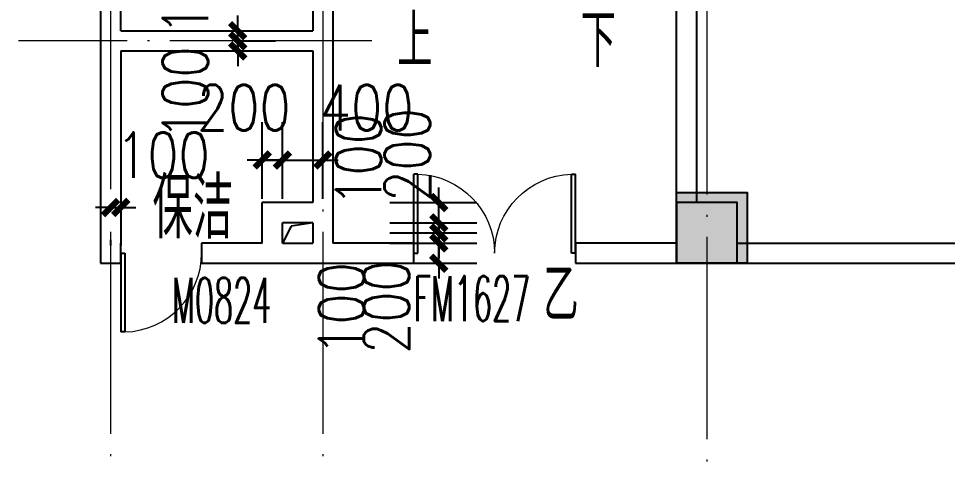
# Model space of a CAD drawing. Extents: x 1417642 to 3570900, y 124798 to 1191112.
# Drawn here: x 1504599 to 1513791, y 402105 to 406516 of the extents above; entities that cross this region are included whole.
import ezdxf

# ---------------------------------------------------------------- set-up
doc = ezdxf.new("R2010")
doc.units = 0
doc.header["$LTSCALE"] = 1000
doc.header["$MEASUREMENT"] = 0
doc.linetypes.add('DOTE', pattern=[2.42, 2, -0.2, 0.02, -0.2])
doc.layers.get('0').update_dxf_attribs({"linetype": 'CONTINUOUS'})
doc.layers.get('Defpoints').update_dxf_attribs({"linetype": 'CONTINUOUS'})
for name, color, linetype in [('colu', 2, 'CONTINUOUS'), ('COLUMN', 9, 'CONTINUOUS'), ('DOTE', 1, 'DOTE'), ('PUB_DIM', 3, 'CONTINUOUS'), ('PUB_HATCH', 8, 'CONTINUOUS'), ('PUB_TEXT', 40, 'CONTINUOUS'), ('tiaozheng', 20, 'CONTINUOUS'), ('WALL', 4, 'CONTINUOUS'), ('WINDOW', 2, 'CONTINUOUS'), ('WINDOW_TEXT', 7, 'CONTINUOUS'), ('柱填充 @ 1', 8, 'CONTINUOUS')]:
    doc.layers.add(name, color=color, linetype=linetype)
doc.styles.add('_TCH_DIM', font='ROMANS', dxfattribs={"width": 0.7, "bigfont": 'Z'})
doc.styles.add('_TCH_WINDOW', font='ROMANS.shx', dxfattribs={"width": 0.7, "height": 400, "bigfont": 'Z.shx'})
doc.styles.add('DIM_FONT', font='SIMPLEX.shx', dxfattribs={"width": 0.8})
doc.styles.add('Z', font='ROMANS', dxfattribs={"width": 0.7, "bigfont": 'Z'})
doc.dimstyles.new('DIMN150', dxfattribs={"dimscale": 1.5, "dimtxt": 300, "dimasz": 100, "dimexe": 250, "dimexo": 300, "dimgap": 150, "dimtad": 1, "dimdec": 0, "dimzin": 0, "dimdsep": 46, "dimtxsty": 'DIM_FONT', "dimblk": 'ARCHTICK', "dimcen": 0.09, "dimdle": 1.5, "dimclrt": 7, "dimazin": 2, "dimtfac": 1, "dimtdec": 0, "dimtix": 1, "dimtmove": 2, "dimatfit": 3, "dimldrblk": 'ARCHTICK', "dimfxl": 1, "dimtolj": 1, "dimtzin": 0, "dimarcsym": 0})

# ---------------------------------------------------------------- blocks, each defined once
blk = doc.blocks.new('5873')
at = {"layer": '柱填充 @ 1', "ltscale": 1000}
blk.add_hatch(color=256, dxfattribs=at).paths.add_polyline_path([(1575227.6, 706185.4), (1575927.6, 706185.4), (1575927.6, 705485.4), (1575227.6, 705485.4)])
at = {"layer": 'colu', "ltscale": 1000}
blk.add_lwpolyline([(1575227.6, 706185.4), (1575927.6, 706185.4), (1575927.6, 705485.4), (1575227.6, 705485.4)], close=True, dxfattribs=at)
blk = doc.blocks.new('_ArchTick')
at = {"color": 0, "linetype": 'ByBlock', "const_width": 0.4}
blk.add_lwpolyline([(-0.5, -0.5), (0.5, 0.5)], dxfattribs=at)
blk = doc.blocks.new('*D1614')
at = {"layer": 'Defpoints', "color": 0}
for p in [(1505510.3, 404777.9), (1505610.3, 404777.9), (1505610.3, 404646.7)]:
    blk.add_point(p, dxfattribs=at)
at = {"layer": 'PUB_DIM', "color": 0, "lineweight": -2}
for p, q in [((1505510.3, 404646.7), (1505360.3, 404646.7)), ((1505510.3, 404646.7), (1505610.3, 404646.7)), ((1505610.3, 404646.7), (1505760.3, 404646.7)), ((1505510.3, 404327.9), (1505510.3, 404271.7)), ((1505610.3, 404327.9), (1505610.3, 404271.7))]:
    blk.add_line(p, q, dxfattribs=at)
at = {"layer": 'PUB_DIM', "color": 0, "lineweight": -2, "xscale": 150, "yscale": 150, "zscale": 150}
blk.add_blockref('_ArchTick', (1505510.3, 404646.7), dxfattribs=at)
at = {"layer": 'PUB_DIM', "color": 0, "lineweight": -2, "xscale": 150, "yscale": 150, "zscale": 150, "rotation": 180}
blk.add_blockref('_ArchTick', (1505610.3, 404646.7), dxfattribs=at)
at = {"layer": 'PUB_DIM', "color": 7, "insert": (1506028, 405164.2), "char_height": 450, "attachment_point": 5, "style": 'DIM_FONT'}
blk.add_mtext('\\A1;100', dxfattribs=at)
blk = doc.blocks.new('*D1615')
at = {"layer": 'Defpoints', "color": 0}
for p in [(1507210.3, 405116.5), (1507010.3, 404282.1), (1507210.3, 404282.1)]:
    blk.add_point(p, dxfattribs=at)
at = {"layer": 'PUB_DIM', "color": 0, "lineweight": -2}
for p, q in [((1507010.3, 404732.1), (1507010.3, 405491.5)), ((1507210.3, 404732.1), (1507210.3, 405491.5)), ((1507010.3, 405116.5), (1506860.3, 405116.5)), ((1507010.3, 405116.5), (1507210.3, 405116.5)), ((1507210.3, 405116.5), (1507360.3, 405116.5))]:
    blk.add_line(p, q, dxfattribs=at)
at = {"layer": 'PUB_DIM', "color": 0, "lineweight": -2, "xscale": 150, "yscale": 150, "zscale": 150}
blk.add_blockref('_ArchTick', (1507010.3, 405116.5), dxfattribs=at)
at = {"layer": 'PUB_DIM', "color": 0, "lineweight": -2, "xscale": 150, "yscale": 150, "zscale": 150, "rotation": 180}
blk.add_blockref('_ArchTick', (1507210.3, 405116.5), dxfattribs=at)
at = {"layer": 'PUB_DIM', "color": 7, "insert": (1506828.7, 405634), "char_height": 450, "attachment_point": 5, "style": 'DIM_FONT'}
blk.add_mtext('\\A1;200', dxfattribs=at)
blk = doc.blocks.new('*D1616')
at = {"layer": 'Defpoints', "color": 0}
for p in [(1507610.3, 405116.5), (1507210.3, 404282.1), (1507610.3, 404282.1)]:
    blk.add_point(p, dxfattribs=at)
at = {"layer": 'PUB_DIM', "color": 0, "lineweight": -2}
for p, q in [((1507210.3, 404732.1), (1507210.3, 405491.5)), ((1507610.3, 404732.1), (1507610.3, 405491.5)), ((1507210.3, 405116.5), (1507060.3, 405116.5)), ((1507210.3, 405116.5), (1507610.3, 405116.5)), ((1507610.3, 405116.5), (1507760.3, 405116.5))]:
    blk.add_line(p, q, dxfattribs=at)
at = {"layer": 'PUB_DIM', "color": 0, "lineweight": -2, "xscale": 150, "yscale": 150, "zscale": 150}
blk.add_blockref('_ArchTick', (1507210.3, 405116.5), dxfattribs=at)
at = {"layer": 'PUB_DIM', "color": 0, "lineweight": -2, "xscale": 150, "yscale": 150, "zscale": 150, "rotation": 180}
blk.add_blockref('_ArchTick', (1507610.3, 405116.5), dxfattribs=at)
at = {"layer": 'PUB_DIM', "color": 7, "insert": (1508043.8, 405634), "char_height": 450, "attachment_point": 5, "style": 'DIM_FONT'}
blk.add_mtext('\\A1;400', dxfattribs=at)
blk = doc.blocks.new('*D1617')
at = {"layer": 'Defpoints', "color": 0}
for p in [(1507822.5, 404695.5), (1508757.9, 404695.5), (1507822.5, 404495.5)]:
    blk.add_point(p, dxfattribs=at)
at = {"layer": 'PUB_DIM', "color": 0, "lineweight": -2}
for p, q in [((1508757.9, 404695.5), (1508757.9, 404845.5)), ((1508272.5, 404695.5), (1509132.9, 404695.5)), ((1508757.9, 404495.5), (1508757.9, 404695.5)), ((1508272.5, 404495.5), (1509132.9, 404495.5)), ((1508757.9, 404495.5), (1508757.9, 404345.5))]:
    blk.add_line(p, q, dxfattribs=at)
at = {"layer": 'PUB_DIM', "color": 0, "lineweight": -2, "xscale": 150, "yscale": 150, "zscale": 150}
for p, rotation in [((1508757.9, 404695.5), 270), ((1508757.9, 404495.5), 90)]:
    blk.add_blockref('_ArchTick', p, dxfattribs=dict(at, rotation=rotation))
at = {"layer": 'PUB_DIM', "color": 7, "insert": (1508447, 405166.2), "char_height": 450, "attachment_point": 5, "rotation": 90, "style": 'DIM_FONT'}
blk.add_mtext('\\A1;200', dxfattribs=at)
blk = doc.blocks.new('*D1618')
at = {"layer": 'Defpoints', "color": 0}
for p in [(1507822.5, 404495.5), (1508757.9, 404495.5), (1507822.5, 404395.5)]:
    blk.add_point(p, dxfattribs=at)
at = {"layer": 'PUB_DIM', "color": 0, "lineweight": -2}
for p, q in [((1508757.9, 404495.5), (1508757.9, 404645.5)), ((1508272.5, 404495.5), (1509132.9, 404495.5)), ((1508757.9, 404395.5), (1508757.9, 404495.5)), ((1508272.5, 404395.5), (1509132.9, 404395.5)), ((1508757.9, 404395.5), (1508757.9, 404245.5))]:
    blk.add_line(p, q, dxfattribs=at)
at = {"layer": 'PUB_DIM', "color": 0, "lineweight": -2, "xscale": 150, "yscale": 150, "zscale": 150}
for p, rotation in [((1508757.9, 404495.5), 270), ((1508757.9, 404395.5), 90)]:
    blk.add_blockref('_ArchTick', p, dxfattribs=dict(at, rotation=rotation))
at = {"layer": 'PUB_DIM', "color": 7, "insert": (1507962.4, 405117.8), "char_height": 450, "attachment_point": 5, "rotation": 90, "style": 'DIM_FONT'}
blk.add_mtext('\\A1;100', dxfattribs=at)
blk = doc.blocks.new('*D1619')
at = {"layer": 'Defpoints', "color": 0}
for p in [(1507822.5, 404395.5), (1508757.9, 404395.5), (1507822.5, 404295.5)]:
    blk.add_point(p, dxfattribs=at)
at = {"layer": 'PUB_DIM', "color": 0, "lineweight": -2}
for p, q in [((1508757.9, 404395.5), (1508757.9, 404545.5)), ((1508272.5, 404395.5), (1509132.9, 404395.5)), ((1508757.9, 404295.5), (1508757.9, 404395.5)), ((1508272.5, 404295.5), (1509132.9, 404295.5)), ((1508757.9, 404295.5), (1508757.9, 404145.5))]:
    blk.add_line(p, q, dxfattribs=at)
at = {"layer": 'PUB_DIM', "color": 0, "lineweight": -2, "xscale": 150, "yscale": 150, "zscale": 150}
for p, rotation in [((1508757.9, 404395.5), 270), ((1508757.9, 404295.5), 90)]:
    blk.add_blockref('_ArchTick', p, dxfattribs=dict(at, rotation=rotation))
at = {"layer": 'PUB_DIM', "color": 7, "insert": (1507795.4, 403643.2), "char_height": 450, "attachment_point": 5, "rotation": 90, "style": 'DIM_FONT'}
blk.add_mtext('\\A1;100', dxfattribs=at)
blk = doc.blocks.new('*D1620')
at = {"layer": 'Defpoints', "color": 0}
for p in [(1507822.5, 404295.5), (1508757.9, 404295.5), (1507822.5, 404095.5)]:
    blk.add_point(p, dxfattribs=at)
at = {"layer": 'PUB_DIM', "color": 0, "lineweight": -2}
for p, q in [((1508757.9, 404295.5), (1508757.9, 404445.5)), ((1508272.5, 404295.5), (1509132.9, 404295.5)), ((1508757.9, 404095.5), (1508757.9, 404295.5)), ((1508272.5, 404095.5), (1509132.9, 404095.5)), ((1508757.9, 404095.5), (1508757.9, 403945.5))]:
    blk.add_line(p, q, dxfattribs=at)
at = {"layer": 'PUB_DIM', "color": 0, "lineweight": -2, "xscale": 150, "yscale": 150, "zscale": 150}
for p, rotation in [((1508757.9, 404295.5), 270), ((1508757.9, 404095.5), 90)]:
    blk.add_blockref('_ArchTick', p, dxfattribs=dict(at, rotation=rotation))
at = {"layer": 'PUB_DIM', "color": 7, "insert": (1508240.4, 403662), "char_height": 450, "attachment_point": 5, "rotation": 90, "style": 'DIM_FONT'}
blk.add_mtext('\\A1;200', dxfattribs=at)
blk = doc.blocks.new('*D1621')
at = {"layer": 'Defpoints', "color": 0}
for p in [(1506349.4, 406395.5), (1506767.4, 406395.5), (1506349.4, 406295.5)]:
    blk.add_point(p, dxfattribs=at)
at = {"layer": 'PUB_DIM', "color": 0, "lineweight": -2}
for p, q in [((1506767.4, 406395.5), (1506767.4, 406545.5)), ((1506767.4, 406295.5), (1506767.4, 406395.5)), ((1506799.4, 406395.5), (1507142.4, 406395.5)), ((1506767.4, 406295.5), (1506767.4, 406145.5)), ((1506799.4, 406295.5), (1507142.4, 406295.5))]:
    blk.add_line(p, q, dxfattribs=at)
at = {"layer": 'PUB_DIM', "color": 0, "lineweight": -2, "xscale": 150, "yscale": 150, "zscale": 150}
for p, rotation in [((1506767.4, 406395.5), 270), ((1506767.4, 406295.5), 90)]:
    blk.add_blockref('_ArchTick', p, dxfattribs=dict(at, rotation=rotation))
at = {"layer": 'PUB_DIM', "color": 7, "insert": (1506249.9, 406813.2), "char_height": 450, "attachment_point": 5, "rotation": 90, "style": 'DIM_FONT'}
blk.add_mtext('\\A1;100', dxfattribs=at)
blk = doc.blocks.new('*D1622')
at = {"layer": 'Defpoints', "color": 0}
for p in [(1506349.4, 406295.5), (1506767.4, 406295.5), (1506349.4, 406195.5)]:
    blk.add_point(p, dxfattribs=at)
at = {"layer": 'PUB_DIM', "color": 0, "lineweight": -2}
for p, q in [((1506767.4, 406295.5), (1506767.4, 406445.5)), ((1506767.4, 406195.5), (1506767.4, 406295.5)), ((1506799.4, 406295.5), (1507142.4, 406295.5)), ((1506767.4, 406195.5), (1506767.4, 406045.5)), ((1506799.4, 406195.5), (1507142.4, 406195.5))]:
    blk.add_line(p, q, dxfattribs=at)
at = {"layer": 'PUB_DIM', "color": 0, "lineweight": -2, "xscale": 150, "yscale": 150, "zscale": 150}
for p, rotation in [((1506767.4, 406295.5), 270), ((1506767.4, 406195.5), 90)]:
    blk.add_blockref('_ArchTick', p, dxfattribs=dict(at, rotation=rotation))
at = {"layer": 'PUB_DIM', "color": 7, "insert": (1506249.9, 405777.7), "char_height": 450, "attachment_point": 5, "rotation": 90, "style": 'DIM_FONT'}
blk.add_mtext('\\A1;100', dxfattribs=at)
blk = doc.blocks.new('_FZH')
blk.add_lwpolyline([(-0.5, -0.5), (0.5, -0.5), (0.5, 0.5), (-0.5, 0.5)], close=True)
at = {"layer": 'PUB_HATCH'}
blk.add_solid([(-0.5, -0.5), (0.5, -0.5), (-0.5, 0.5), (0.5, 0.5)], dxfattribs=at)
blk = doc.blocks.new('$DorLib2D$00000002')
for p, q in [((-0.5, 0), (-0.5, 0.4875)), ((-0.475, 0.4875), (-0.5, 0.4875)), ((-0.475, 0), (-0.475, 0.4875)), ((0.475, 0), (0.475, 0.4875)), ((0.475, 0.4875), (0.5, 0.4875)), ((0.5, 0), (0.5, 0.4875)), ((-0.5, 0), (-0.475, 0)), ((0.5, 0), (0.475, 0))]:
    blk.add_line(p, q)
at = {"lineweight": 13}
for centre, start, end in [((-0.4875, 0), 0, 88.53072), ((0.4875, 0), 91.46928, 180)]:
    blk.add_arc(centre, 0.4875, start, end, dxfattribs=at)
blk = doc.blocks.new('$DorLib2D$00000001')
for p, q in [((0.45, 0.975), (0.5, 0.975)), ((0.45, 0), (0.45, 0.975)), ((0.5, 0), (0.5, 0.975)), ((0.5, 0), (0.45, 0))]:
    blk.add_line(p, q)
at = {"lineweight": 13}
blk.add_arc((0.475, 0), 0.975, 91.4693, 180, dxfattribs=at)

msp = doc.modelspace()

# ---------------------------------------------------------------- linework, layer by layer
at = {"layer": 'DOTE', "lineweight": 0}
msp.add_lwpolyline([(1511410.3, 469695.5), (1511410.3, 385594.9)], dxfattribs=at)
at = {"layer": 'DOTE', "lineweight": 0, "elevation": 0}
for points in [[(1505510.3, 414087.2), (1505510.3, 402170.4)], [(1507610.3, 414087.2), (1507610.3, 402170.4)], [(1508094.4, 406295.5), (1504599, 406295.5)]]:
    msp.add_lwpolyline(points, dxfattribs=at)
at = {"layer": 'tiaozheng', "color": 2}
for p, q in [((1507296.9, 404460.8), (1507210.3, 404295.5)), ((1507510.3, 404495.5), (1507296.9, 404460.8))]:
    msp.add_line(p, q, dxfattribs=at)
at = {"layer": 'WALL'}
for p, q in [((1511110.3, 404695.5), (1511110.3, 412095.5)), ((1511310.3, 404695.5), (1511310.3, 412095.5)), ((1507710.3, 408395.5), (1507710.3, 406295.5)), ((1507510.3, 408295.5), (1507510.3, 406395.5)), ((1505410.3, 406795.5), (1505410.3, 406295.5)), ((1505610.3, 406395.5), (1505610.3, 406795.5)), ((1505610.3, 406395.5), (1507510.3, 406395.5)), ((1505410.3, 406295.5), (1505410.3, 404095.5)), ((1507710.3, 406295.5), (1507710.3, 404595.5)), ((1505610.3, 406195.5), (1507510.3, 406195.5)), ((1505610.3, 406195.5), (1505610.3, 404295.5)), ((1507510.3, 406195.5), (1507510.3, 404695.5)), ((1507010.3, 404295.5), (1507010.3, 404695.5)), ((1507510.3, 404695.5), (1507010.3, 404695.5)), ((1507710.3, 404595.5), (1507710.3, 404295.5)), ((1507210.3, 404295.5), (1507210.3, 404495.5)), ((1507510.3, 404495.5), (1507210.3, 404495.5)), ((1507510.3, 404495.5), (1507510.3, 404295.5)), ((1505610.3, 404095.5), (1505610.3, 404295.5)), ((1507010.3, 404295.5), (1506410.3, 404295.5)), ((1506410.3, 404295.5), (1506410.3, 404095.5)), ((1507210.3, 404295.5), (1507510.3, 404295.5)), ((1508510.3, 404295.5), (1507710.3, 404295.5)), ((1508510.3, 404095.5), (1508510.3, 404295.5)), ((1511110.3, 404295.5), (1510110.3, 404295.5)), ((1510110.3, 404295.5), (1510110.3, 404095.5)), ((1511710.3, 404295.5), (1521110.3, 404295.5)), ((1505410.3, 404095.5), (1505610.3, 404095.5)), ((1506410.3, 404095.5), (1507110.3, 404095.5)), ((1507110.3, 404095.5), (1507610.3, 404095.5)), ((1507610.3, 404095.5), (1508510.3, 404095.5)), ((1510110.3, 404095.5), (1511110.3, 404095.5)), ((1511710.3, 404095.5), (1521110.3, 404095.5))]:
    msp.add_line(p, q, dxfattribs=at)

# ---------------------------------------------------------------- block references
at = {"layer": 'COLUMN', "lineweight": 0, "xscale": 600, "yscale": 600, "zscale": 600}
msp.add_blockref('_FZH', (1511410.3, 404395.5), dxfattribs=at)
at = {"layer": 'tiaozheng'}
msp.add_blockref('5873', (-64117.3, -301389.9), dxfattribs=at)
at = {"layer": 'WINDOW', "lineweight": 0, "xscale": -1600, "yscale": 1600, "zscale": -1600}
msp.add_blockref('$DorLib2D$00000002', (1509310.3, 404195.5), dxfattribs=at)
at = {"layer": 'WINDOW', "lineweight": 0}
ref = msp.add_blockref('$DorLib2D$00000001', (1506010.3, 404195.5), dxfattribs=dict(at, xscale=-800, yscale=-800, zscale=-800))
ref.add_attrib('A', 'M0824', (1506118, 403504.5), dxfattribs={"layer": 'WINDOW_TEXT', "lineweight": 0, "height": 446.25, "style": '_TCH_WINDOW', "width": 0.494118})

# ---------------------------------------------------------------- texts
at = {"layer": 'PUB_TEXT', "width": 0.7}
for s, height, style, p in [('上', 525, '_TCH_DIM', (1508346.8, 406035.3)), ('下', 525, '_TCH_DIM', (1510161.3, 406035.3)), ('保洁', 600, 'Z', (1505924.1, 404340.7, 0))]:
    msp.add_text(s, height=height, dxfattribs=dict(at, style=style)).set_placement(p)
at = {"layer": 'WINDOW_TEXT', "style": '_TCH_WINDOW'}
for s, height, width, p in [('乙', 525, 0.7, (1509791.6, 403522.4)), ('FM1627', 446.25, 0.494118, (1508510.6, 403522.4))]:
    msp.add_text(s, height=height, dxfattribs=dict(at, width=width)).set_placement(p)

# ---------------------------------------------------------------- dimensions: what is measured, and where the dimension line sits
at = {"layer": 'PUB_DIM'}
for base, p1, p2, angle, picture, middle in [((1506767.4, 406395.5), (1506349.4, 406295.5), (1506349.4, 406395.5), 90, '*D1621', (1506249.9, 406813.2)), ((1506767.4, 406295.5), (1506349.4, 406195.5), (1506349.4, 406295.5), 90, '*D1622', (1506249.9, 405777.7)), ((1507210.3, 405116.5), (1507010.3, 404282.1), (1507210.3, 404282.1), 0, '*D1615', (1506828.7, 405634)), ((1507610.3, 405116.5), (1507210.3, 404282.1), (1507610.3, 404282.1), 0, '*D1616', (1508043.8, 405634)), ((1508757.9, 404695.5), (1507822.5, 404495.5), (1507822.5, 404695.5), 90, '*D1617', (1508447, 405166.2)), ((1508757.9, 404495.5), (1507822.5, 404395.5), (1507822.5, 404495.5), 90, '*D1618', (1507962.4, 405117.8)), ((1505610.3, 404646.7), (1505510.3, 404777.9), (1505610.3, 404777.9), 0, '*D1614', (1506028, 405164.2)), ((1508757.9, 404395.5), (1507822.5, 404295.5), (1507822.5, 404395.5), 90, '*D1619', (1507795.4, 403643.2)), ((1508757.9, 404295.5), (1507822.5, 404095.5), (1507822.5, 404295.5), 90, '*D1620', (1508240.4, 403662))]:
    dim = msp.add_linear_dim(base=base, p1=p1, p2=p2, angle=angle, dimstyle='DIMN150', dxfattribs=at)
    dim.commit()
    dim.dimension.update_dxf_attribs({"geometry": picture, "text_midpoint": middle, "dimtype": 129})

doc.saveas('drawing.dxf')
